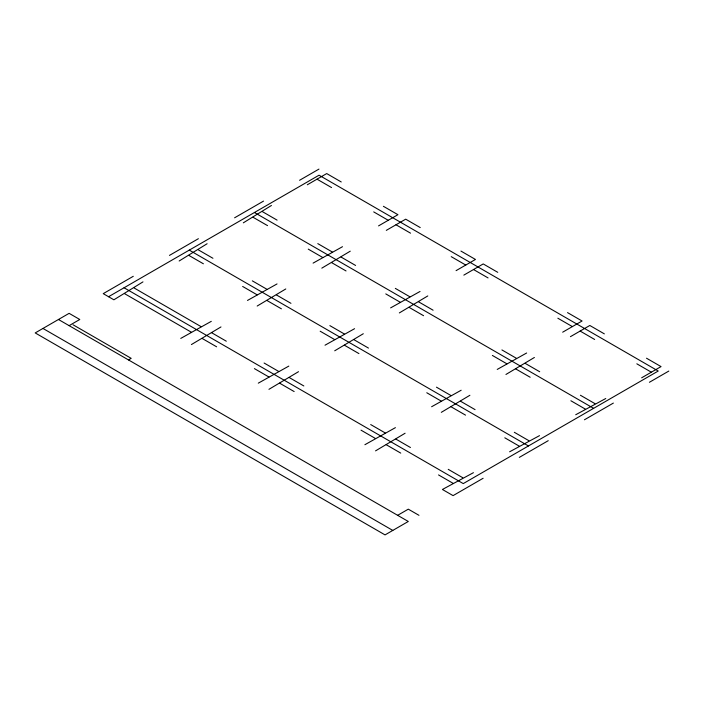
<?xml version="1.0" encoding="UTF-8"?>
<svg xmlns="http://www.w3.org/2000/svg" width="704" height="704" viewBox="0 0 704 704"><rect width="100%" height="100%" fill="white"/><g stroke="black" fill="none" stroke-linecap="round" stroke-linejoin="round"><path stroke-width="1.06" d="M133.276 276.302L103.233 293.647L113.89 299.798L142.965 281.89M179.168 260.99L207.117 243.734M243.32 222.834L271.427 205.489M191.418 344.555L220.977 326.938M257.18 306.038L285.771 288.966M321.816 268.154L350.258 251.178M268.946 389.321L298.505 371.694M334.708 350.794L363.299 333.731M399.344 312.919L427.786 295.935M375.549 450.868L405.108 433.242M441.311 412.342L469.894 395.278M505.947 374.458L534.389 357.482M169.47 255.402L198.396 238.7M234.599 217.8L263.525 201.098M299.57 180.286L318.956 169.101M108.557 296.718L319.053 175.199L658.24 371.026L463.25 483.595L124.071 287.769M307.322 184.765L326.709 173.571L341.246 181.966M69.115 325.644L79.781 319.493L69.115 313.342L35.2 332.922L385.044 534.899L408.302 521.47L58.458 319.493M128.471 359.911L131.19 358.345L73.04 324.782M180.761 338.404L211.288 321.341M247.491 300.441L277.042 283.932M313.095 263.12L342.505 246.699M378.55 225.887L397.936 214.694L383.398 206.307M386.302 230.366L405.689 219.173L420.226 227.568M258.289 383.161L288.816 366.098M325.019 345.198L354.57 328.698M390.623 307.877L420.033 291.465M456.078 270.644L475.464 259.459L460.926 251.064M463.83 275.123L483.217 263.93L497.754 272.325M364.892 444.708L395.419 427.645M431.614 406.745L461.173 390.236M497.226 369.424L526.636 353.003M562.681 332.191L582.067 321.006L567.53 312.611M570.434 336.67L589.82 325.477L604.358 333.872M397.646 515.319L408.302 509.168L418.968 515.319M473.431 472.683L442.42 489.474L453.077 495.625L483.12 478.28M509.626 451.783L539.519 435.644M575.722 414.744L605.766 398.517M641.661 377.793L661.047 366.599L646.51 358.213M519.323 457.38L548.24 440.678M584.443 419.778L613.369 403.084M649.414 382.272L668.8 371.078M317.011 179.168L331.549 187.563M373.71 211.895L388.247 220.29M396 224.77L410.538 233.165M451.238 256.661L465.775 265.056M473.528 269.526L488.066 277.922M557.841 318.208L572.378 326.594M580.131 331.074L594.66 339.469M636.821 363.81L651.358 372.196M262.548 211.728L277.086 220.123M317.794 243.619L332.323 252.014M341.053 257.048L355.582 265.443M395.322 288.385L409.851 296.78M418.581 301.814L433.11 310.209M501.917 349.932L516.454 358.318M525.175 363.361L539.713 371.747M580.422 395.252L594.95 403.638M254.426 212.502L593.613 408.329M253.009 217.237L267.546 225.632M308.246 249.128L322.784 257.523M331.505 262.557L346.042 270.952M385.774 293.894L400.312 302.289M409.033 307.322L423.57 315.709M492.378 355.441L506.915 363.827M515.636 368.87L530.174 377.256M570.874 400.761L585.411 409.147M252.331 280.852L266.869 289.247M329.859 325.618L344.397 334.013M436.462 387.165L451 395.551M198.396 249.894L212.934 258.28M276.408 294.932L290.946 303.327M353.936 339.689L368.474 348.084M460.539 401.236L475.077 409.631M514.325 432.291L528.862 440.678M189.262 250.122L528.449 445.958M188.857 255.402L203.394 263.789M242.642 286.449L257.18 294.844M266.869 300.441L281.406 308.827M320.17 331.214L334.708 339.601M344.397 345.198L358.934 353.593M426.774 392.753L441.311 401.148M451 406.745L465.538 415.14M504.786 437.8L519.323 446.186M134.244 288.05L201.106 326.656M211.772 332.807L226.31 341.202M264.106 363.026L278.643 371.413M289.3 377.573L303.838 385.959M370.7 424.565L385.238 432.96M395.903 439.111L410.441 447.506M448.228 469.33L462.766 477.726M124.555 293.647L191.418 332.253M202.083 338.404L216.612 346.799M254.408 368.614L268.946 377.01M279.611 383.161L294.149 391.556M361.011 430.162L375.549 438.557M386.206 444.708L400.743 453.103M438.539 474.927L453.077 483.314M42.953 328.442L392.797 530.429"/></g></svg>
